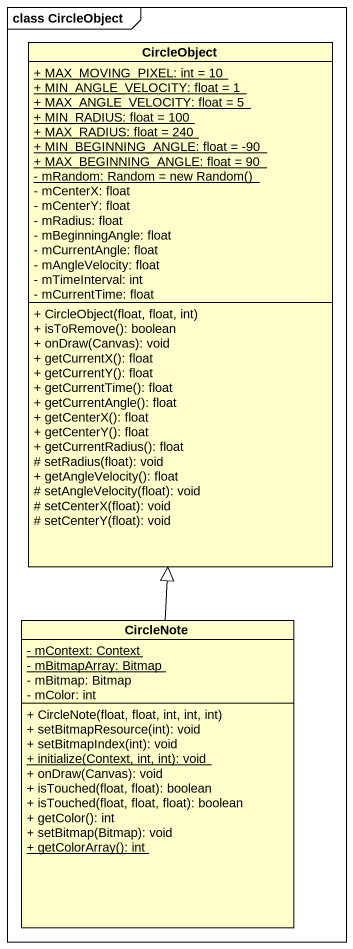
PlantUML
@startuml
mainframe class CircleObject
hide circle
hide empty members
skinparam classAttributeIconSize 0
class CircleObject {
  {static} + MAX_MOVING_PIXEL: int = 10
  {static} + MIN_ANGLE_VELOCITY: float = 1
  {static} + MAX_ANGLE_VELOCITY: float = 5
  {static} + MIN_RADIUS: float = 100
  {static} + MAX_RADIUS: float = 240
  {static} + MIN_BEGINNING_ANGLE: float = -90
  {static} + MAX_BEGINNING_ANGLE: float = 90
  {static} {field} - mRandom: Random = new Random()
  - mCenterX: float
  - mCenterY: float
  - mRadius: float
  - mBeginningAngle: float
  - mCurrentAngle: float
  - mAngleVelocity: float
  - mTimeInterval: int
  - mCurrentTime: float
  + CircleObject(float, float, int)
  + isToRemove(): boolean
  + onDraw(Canvas): void
  + getCurrentX(): float
  + getCurrentY(): float
  + getCurrentTime(): float
  + getCurrentAngle(): float
  + getCenterX(): float
  + getCenterY(): float
  + getCurrentRadius(): float
  # setRadius(float): void
  + getAngleVelocity(): float
  # setAngleVelocity(float): void
  # setCenterX(float): void
  # setCenterY(float): void
}
class CircleNote {
  {static} - mContext: Context
  {static} - mBitmapArray: Bitmap
  - mBitmap: Bitmap
  - mColor: int
  + CircleNote(float, float, int, int, int)
  + setBitmapResource(int): void
  + setBitmapIndex(int): void
  {static} + initialize(Context, int, int): void
  + onDraw(Canvas): void
  + isTouched(float, float): boolean
  + isTouched(float, float, float): boolean
  + getColor(): int
  + setBitmap(Bitmap): void
  {static} + getColorArray(): int
}
CircleNote -up-|> CircleObject
@enduml
